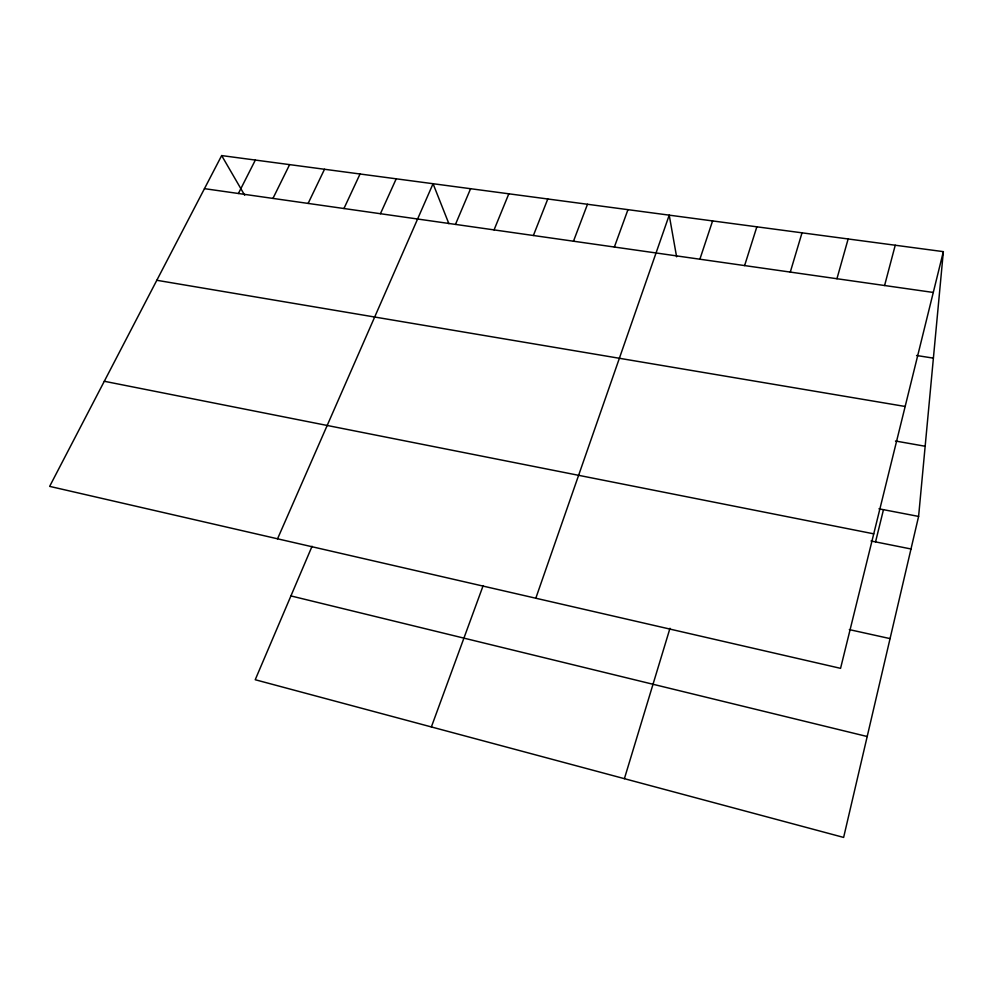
<?xml version="1.0" encoding="UTF-8"?>
<svg xmlns="http://www.w3.org/2000/svg" width="993" height="993" viewBox="0 0 993 993"><rect width="100%" height="100%" fill="white"/><g stroke="black" fill="none" stroke-linecap="round" stroke-linejoin="round"><path stroke-width="1.49" d="M312.063 546.274L255.226 679.733L843.628 837.422L918.599 516.422L943.35 251.639L221.662 155.578L49.65 486.371L840.562 668.339L943.35 251.639M875.553 541.893L883.472 509.67M884.589 285.512L895.239 245.234M836.938 278.735L848.146 238.965M790.291 272.082L802.021 232.821M624.398 778.673L669.99 628.271M744.613 265.578L756.852 226.814M699.879 259.21L712.589 220.918M535.81 598.22L669.22 215.146L676.605 256.802M614.369 247.034L627.961 209.66M431.372 726.938L483.157 585.622M573.482 241.212L587.484 204.273M533.39 235.502L547.788 198.985M494.055 229.904L508.826 193.796M455.464 224.406L470.595 188.707M277.543 538.802L433.06 183.717L448.873 223.673M380.431 213.718L396.219 178.814M343.95 208.53L360.049 173.998M308.128 203.428L324.512 169.269M272.951 198.414L289.621 164.627M238.407 193.498L255.35 160.059M204.471 188.658L933.283 292.451M916.551 355.494L933.395 358.138M156.82 280.287L905.157 406.472M895.487 441.016L925.153 446.254M878.954 508.801L918.599 516.422M104.302 381.275L873.741 533.837M871.01 540.986L910.991 548.98M849.325 629.612L890.063 638.611M290.924 595.924L867.199 736.521M221.662 155.578L244.663 195.211"/></g></svg>
